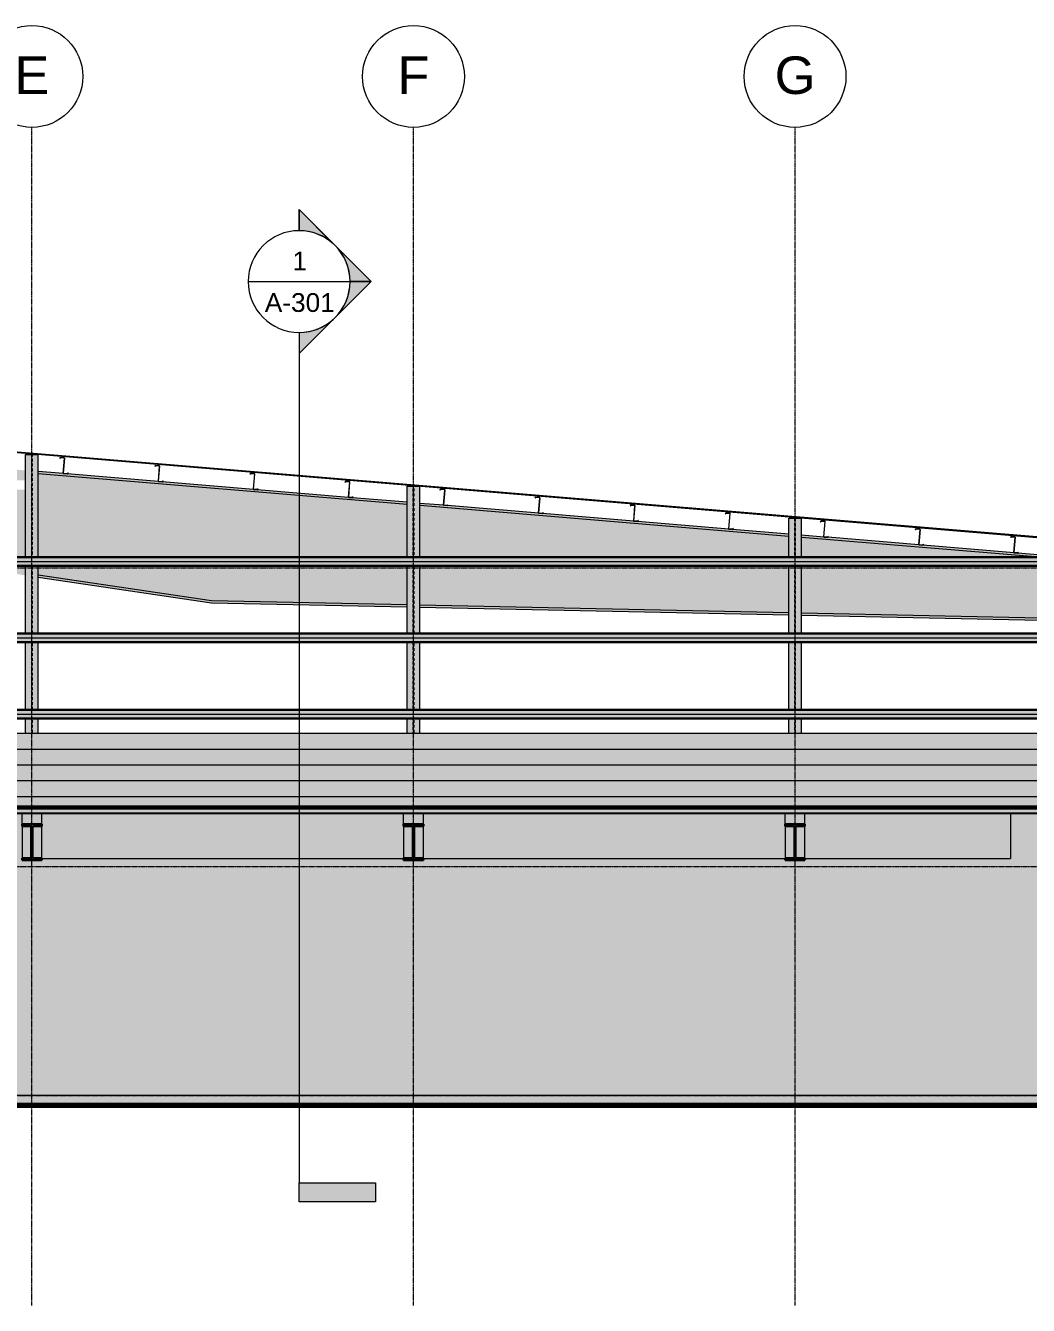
# Model space of a CAD drawing. Header units: inches. Extents: x -26493 to -15674, y -132 to 673.
# Drawn here: x -20348 to -19717, y -132 to 673 of the extents above; entities that cross this region are included whole.
import ezdxf

# ---------------------------------------------------------------- set-up
doc = ezdxf.new("R2010")
doc.units = ezdxf.units.IN
doc.header["$MEASUREMENT"] = 0
doc.linetypes.add('Grid Line 1_2_', pattern=[0.875, 0.5, -0.125, 0.125, -0.125])
doc.linetypes.add('Hidden 1_8_', pattern=[0.1875, 0.125, -0.0625])
for name, color, linetype, lineweight in [('A-FLOR-LEVL', 51, 'Continuous', 9), ('A-ROOF', 132, 'Continuous', 13), ('A-WALL', 113, 'Continuous', 13), ('C-BLDG-PADS', 91, 'Continuous', 9), ('C-TOPO', 7, 'Continuous', 9), ('G-ANNO-SYMB', 111, 'Continuous', 9), ('I-WALL', 2, 'Continuous', 13), ('M-HVAC-DUCT', 70, 'Continuous', 9), ('S-BEAM', 12, 'Continuous', 9), ('S-COLS', 52, 'Continuous', 9), ('S-GRID', 1, 'Continuous', 9), ('S-GRID-IDEN', 1, 'Continuous', 9)]:
    doc.layers.add(name, color=color, linetype=linetype, lineweight=lineweight)
doc.styles.add('Arial_1', font='arial.ttf', dxfattribs={"height": 23.60479})
doc.styles.add('Arial_2', font='arial.ttf', dxfattribs={"height": 11.802395})
pattern_1 = [(45, (22024.778, 102), (-12.67135, 12.67135), []), (45, (22024.778, 121.2), (-12.67135, 12.67135), [])]

# ---------------------------------------------------------------- blocks, each defined once
blk = doc.blocks.new('Girt_Z - 10_D-V42-Section 7')
at = {"layer": 'S-BEAM'}
h = blk.add_hatch(color=256, dxfattribs=at)
h.paths.add_polyline_path([(21293.47, 420.88), (21294, 421.41), (21293.92, 421.49), (21293.43, 421), (21291.11, 421.19), (21291.11, 421.08)], flags=0)
h.paths.add_polyline_path([(21291.05, 421.27), (21291.85, 430.86), (21291.74, 430.87), (21290.94, 421.28)], flags=0)
h.paths.add_polyline_path([(21288.87, 430.65), (21289.36, 431.15), (21291.67, 430.96), (21291.68, 431.07), (21289.32, 431.26), (21288.79, 430.73)], flags=0)
for p, q in [((21289.32, 431.26), (21288.79, 430.73)), ((21288.79, 430.73), (21288.87, 430.65)), ((21288.87, 430.65), (21289.36, 431.15)), ((21291.68, 431.07), (21289.32, 431.26)), ((21289.36, 431.15), (21291.67, 430.96)), ((21291.74, 430.87), (21290.94, 421.28)), ((21291.05, 421.27), (21291.85, 430.86)), ((21293.43, 421), (21291.11, 421.19)), ((21291.11, 421.08), (21293.47, 420.88)), ((21293.92, 421.49), (21293.43, 421)), ((21293.47, 420.88), (21294, 421.41)), ((21294, 421.41), (21293.92, 421.49))]:
    blk.add_line(p, q, dxfattribs=at)
for centre, radius, start, end in [((21291.66, 430.88), 0.0782, 355.23636, 83.11364), ((21291.66, 430.88), 0.187, 355.23636, 85.23636), ((21291.13, 421.27), 0.187, 175.23636, 265.23636), ((21291.13, 421.27), 0.0782, 175.23636, 262.194)]:
    blk.add_arc(centre, radius, start, end, dxfattribs=at)
blk = doc.blocks.new('Family7 - Family7-557682-Section 7')
at = {"layer": 'S-BEAM'}
h = blk.add_hatch(color=256, dxfattribs=at)
h.paths.add_polyline_path([(22358.76, 330.85), (22360.11, 332), (22354.03, 332.5), (22354.03, 331.25), (22356.16, 331.07)], flags=0)
h.paths.add_polyline_path([(22346.07, 331.91), (22346.07, 333.02), (22332.79, 333.02), (22336.8, 332.68)], flags=0)
h.paths.add_polyline_path([(22276.27, 338.98), (22114.03, 352.5), (22114.03, 351.25), (22261.22, 338.98)], flags=0)
h.paths.add_polyline_path([(22106.07, 351.91), (22106.07, 353.17), (21874.03, 372.5), (21874.03, 371.25), (22104.4, 352.05)], flags=0)
h.paths.add_polyline_path([(21866.07, 371.91), (21866.07, 373.17), (21634.03, 392.5), (21634.03, 391.25), (21832.13, 374.74)], flags=0)
h.paths.add_polyline_path([(21626.07, 391.91), (21626.07, 393.17), (21394.03, 412.5), (21394.03, 411.25), (21600.87, 394.01)], flags=0)
h.paths.add_polyline_path([(21386.07, 411.91), (21386.07, 413.17), (21154.03, 432.5), (21154.04, 431.25), (21371.12, 413.16)], flags=0)
h.paths.add_polyline_path([(21146.07, 431.91), (21146.07, 433.17), (21138.99, 433.76), (21140.54, 432.37)], flags=0)
h = blk.add_hatch(color=256, dxfattribs=at)
h.paths.add_polyline_path([(22321.25, 299.11), (22346.07, 320.12), (22346.07, 331.91), (22332.79, 333.02), (22114.03, 333.02), (22114.03, 303.43), (22319.48, 299.15), (22319.67, 299.3), (22319.68, 299.14), (22319.8, 299.14)], flags=0)
h.paths.add_polyline_path([(22106.07, 303.6), (22106.07, 333.02), (21874.03, 333.02), (21874.03, 308.43), (22104.4, 303.63)], flags=0)
h.paths.add_polyline_path([(21866.07, 308.6), (21866.07, 333.02), (21634.03, 333.02), (21634.03, 327.29), (21743.11, 311.16), (21833.27, 309.28)], flags=0)
h.paths.add_polyline_path([(22354.03, 326.85), (22358.76, 330.85), (22354.03, 331.25), (22354.03, 329.58)], flags=0)
h.paths.add_polyline_path([(21626.07, 328.47), (21626.07, 333.02), (21595.34, 333.02), (21620.24, 329.33)], flags=0)
h.paths.add_polyline_path([(22026.93, 338.98), (22106.07, 338.98), (22106.07, 351.91), (21874.03, 371.25), (21874.03, 338.98), (21949.47, 338.98)], flags=0)
h.paths.add_polyline_path([(21639.61, 338.98), (21866.07, 338.98), (21866.07, 371.91), (21634.03, 391.25), (21634.03, 338.98)], flags=0)
h.paths.add_polyline_path([(22143.13, 338.98), (22261.22, 338.98), (22114.03, 351.24), (22114.03, 338.98)], flags=0)
h.paths.add_polyline_path([(21555.01, 338.98), (21626.07, 338.98), (21626.07, 391.91), (21394.03, 411.25), (21394.03, 386.98), (21625.57, 386.98), (21625.57, 381.02), (21394.03, 381.02), (21394.03, 362.79), (21505.59, 346.29)], flags=0)
h.paths.add_polyline_path([(21386.07, 363.97), (21386.07, 381.02), (21270.79, 381.02), (21368.48, 366.57)], flags=0)
h.paths.add_polyline_path([(21230.47, 386.98), (21386.07, 386.98), (21386.07, 411.91), (21154.03, 431.25), (21154.03, 420.32), (21183.61, 393.91), (21213.54, 389.48)], flags=0)
h.paths.add_polyline_path([(21146.07, 427.43), (21146.07, 431.91), (21141.3, 432.31), (21141.3, 431.69)], flags=0)
h = blk.add_hatch(color=256, dxfattribs=at)
h.paths.add_polyline_path([(22319.8, 297.89), (22321.25, 299.11), (22114.03, 303.43), (22114.03, 302.18), (22298.06, 298.34)], flags=0)
h.paths.add_polyline_path([(22106.07, 302.34), (22106.07, 303.6), (21874.03, 308.43), (21874.03, 307.18), (22104.4, 302.38)], flags=0)
h.paths.add_polyline_path([(21866.07, 307.35), (21866.07, 308.6), (21743.11, 311.16), (21634.03, 327.29), (21634.03, 326.03), (21743, 309.91), (21833.27, 308.03)], flags=0)
h.paths.add_polyline_path([(21626.07, 327.21), (21626.07, 328.47), (21595.34, 333.02), (21586.79, 333.02), (21620.24, 328.07)], flags=0)
h.paths.add_polyline_path([(21546.47, 338.98), (21555.01, 338.98), (21394.03, 362.79), (21394.03, 361.53), (21497.05, 346.29)], flags=0)
h.paths.add_polyline_path([(21386.07, 362.7), (21386.07, 363.97), (21270.79, 381.02), (21262.25, 381.02), (21368.48, 365.31)], flags=0)
h.paths.add_polyline_path([(21230.47, 386.98), (21183.61, 393.91), (21185.3, 392.4), (21221.92, 386.98), (21222.49, 386.98)], flags=0)
for p, q in [((21649.87, 391.18), (21634.03, 392.5)), ((21634.03, 391.25), (21866.07, 371.91)), ((21709.66, 386.2), (21652.23, 390.99)), ((21769.45, 381.22), (21712.02, 386)), ((21829.24, 376.23), (21771.81, 381.02)), ((21866.07, 373.17), (21831.6, 376.04)), ((21889.04, 371.25), (21874.03, 372.5)), ((21874.03, 371.25), (22106.07, 351.91)), ((21948.83, 366.27), (21891.4, 371.05)), ((22008.62, 361.29), (21951.19, 366.07)), ((22068.42, 356.3), (22010.98, 361.09)), ((22106.07, 353.17), (22070.77, 356.11)), ((22128.21, 351.32), (22114.03, 352.5)), ((22114.03, 351.25), (22261.22, 338.98)), ((22188, 346.34), (22130.57, 351.12)), ((22247.79, 341.35), (22190.36, 346.14)), ((22276.27, 338.98), (22250.15, 341.16)), ((21743.11, 311.16), (21634.03, 327.29)), ((21634.03, 326.03), (21743, 309.91)), ((21743, 309.91), (21866.07, 307.35)), ((21866.07, 308.6), (21743.11, 311.16)), ((22106.07, 303.6), (21874.03, 308.43)), ((21874.03, 307.18), (22106.07, 302.34)), ((22321.25, 299.11), (22114.03, 303.43)), ((22114.03, 302.18), (22319.8, 297.89))]:
    blk.add_line(p, q, dxfattribs=at)
blk = doc.blocks.new('W-Wide Flange-Column - W10X33-556716-Section 7')
at = {"layer": 'S-COLS', "linetype": 'Hidden 1_8_'}
for p, q in [((21629.9, 338.98), (21629.9, 403.2)), ((21630.21, 403.2), (21630.21, 338.98)), ((21629.9, 290.98), (21629.9, 333.02)), ((21630.21, 333.02), (21630.21, 290.98)), ((21629.9, 242.98), (21629.9, 285.02)), ((21630.21, 285.02), (21630.21, 242.98)), ((21629.9, 228), (21629.9, 237.02)), ((21630.21, 237.02), (21630.21, 228))]:
    blk.add_line(p, q, dxfattribs=at)
blk = doc.blocks.new('W-Wide Flange-Column - W10X33-556717-Section 7')
at = {"layer": 'S-COLS', "linetype": 'Hidden 1_8_'}
for p, q in [((21869.9, 338.98), (21869.9, 383.2)), ((21870.21, 383.2), (21870.21, 338.98)), ((21869.9, 290.98), (21869.9, 333.02)), ((21870.21, 333.02), (21870.21, 290.98)), ((21869.9, 242.98), (21869.9, 285.02)), ((21870.21, 285.02), (21870.21, 242.98)), ((21869.9, 228), (21869.9, 237.02)), ((21870.21, 237.02), (21870.21, 228))]:
    blk.add_line(p, q, dxfattribs=at)
blk = doc.blocks.new('W-Wide Flange-Column - W10X33-556718-Section 7')
at = {"layer": 'S-COLS', "linetype": 'Hidden 1_8_'}
for p, q in [((22109.9, 338.98), (22109.9, 363.2)), ((22110.21, 363.2), (22110.21, 338.98)), ((22109.9, 290.98), (22109.9, 333.02)), ((22110.21, 333.02), (22110.21, 290.98)), ((22109.9, 242.98), (22109.9, 285.02)), ((22110.21, 285.02), (22110.21, 242.98)), ((22109.9, 228), (22109.9, 237.02)), ((22110.21, 237.02), (22110.21, 228))]:
    blk.add_line(p, q, dxfattribs=at)
blk = doc.blocks.new('W-Wide Flange - W21X166-556728-Section 7')
at = {"layer": 'S-BEAM'}
for points in [[(21867.16, 170.8), (21876.25, 170.8), (21876.25, 177.31), (21863.85, 177.31), (21863.85, 170.8)], [(21868.79, 149.37), (21868.79, 169.42), (21863.85, 169.42), (21863.85, 149.37), (21867.16, 149.37)], [(21868.79, 149.37), (21869.17, 149.46), (21869.48, 149.71), (21869.66, 150.07), (21869.68, 150.27), (21869.65, 168.75), (21869.48, 169.09), (21869.17, 169.34), (21868.79, 169.42), (21868.79, 149.39)], [(21871.32, 149.37), (21871.32, 169.42), (21870.93, 169.34), (21870.62, 169.09), (21870.45, 168.72), (21870.43, 168.52), (21870.46, 150.05), (21870.62, 149.71), (21870.93, 149.46), (21871.12, 149.39)], [(21872, 149.37), (21876.25, 149.37), (21876.25, 169.42), (21871.32, 169.4), (21871.32, 149.37)]]:
    blk.add_hatch(color=256, dxfattribs=at).paths.add_polyline_path(points, flags=0)
h = blk.add_hatch(dxfattribs=at)
h.set_pattern_fill('FP_3', color=256, style=0, pattern_type=2)
h.set_pattern_definition(pattern_1)
h.paths.add_polyline_path([(21863.85, 147.99), (21876.25, 147.99), (21876.25, 149.37), (21871.12, 149.39), (21870.76, 149.57), (21870.52, 149.88), (21870.43, 150.27), (21870.45, 168.72), (21870.62, 169.09), (21870.93, 169.34), (21871.32, 169.42), (21876.25, 169.42), (21876.25, 170.8), (21863.85, 170.77), (21863.85, 169.42), (21868.99, 169.4), (21869.34, 169.23), (21869.59, 168.91), (21869.68, 168.52), (21869.66, 150.07), (21869.48, 149.71), (21869.17, 149.46), (21868.79, 149.37), (21863.85, 149.37)], flags=0)
for p, q in [((21863.85, 170.8), (21863.85, 177.31)), ((21876.25, 170.8), (21876.25, 177.31)), ((21863.85, 169.42), (21863.85, 149.37)), ((21876.25, 149.37), (21876.25, 169.42))]:
    blk.add_line(p, q, dxfattribs=at)
at = {"layer": 'S-BEAM', "lineweight": 30}
for p, q in [((21876.25, 170.8), (21863.85, 170.8)), ((21863.85, 170.8), (21863.85, 169.42)), ((21863.85, 169.42), (21868.79, 169.42)), ((21871.32, 169.42), (21876.25, 169.42)), ((21876.25, 169.42), (21876.25, 170.8)), ((21869.68, 168.52), (21869.68, 150.27)), ((21870.43, 150.27), (21870.43, 168.52)), ((21868.79, 149.37), (21863.85, 149.37)), ((21863.85, 149.37), (21863.85, 147.99)), ((21863.85, 147.99), (21876.25, 147.99)), ((21876.25, 149.37), (21871.32, 149.37)), ((21876.25, 147.99), (21876.25, 149.37))]:
    blk.add_line(p, q, dxfattribs=at)
at = {"layer": 'S-BEAM', "lineweight": 30, "flags": 128}
for points in [[(21868.79, 169.42), (21868.99, 169.4), (21869.17, 169.34), (21869.34, 169.23), (21869.48, 169.09), (21869.59, 168.91), (21869.66, 168.72), (21869.68, 168.52)], [(21870.43, 168.52), (21870.45, 168.72), (21870.52, 168.91), (21870.62, 169.09), (21870.76, 169.23), (21870.93, 169.34), (21871.12, 169.4), (21871.32, 169.42)], [(21869.68, 150.27), (21869.66, 150.07), (21869.59, 149.88), (21869.48, 149.71), (21869.34, 149.57), (21869.17, 149.46), (21868.99, 149.39), (21868.79, 149.37)], [(21871.32, 149.37), (21871.12, 149.39), (21870.93, 149.46), (21870.76, 149.57), (21870.62, 149.71), (21870.52, 149.88), (21870.45, 150.07), (21870.43, 150.27)]]:
    blk.add_lwpolyline(points, dxfattribs=at)
blk = doc.blocks.new('Girt_Z - 10_D-559342-Section 7')
at = {"layer": 'S-BEAM'}
for points in [[(22343.07, 217.2), (22343.07, 217.59), (20676.75, 217.59), (20676.75, 217.2), (22336.8, 217.2)], [(20676.75, 216.98), (22343.07, 216.98), (22343.07, 217.2), (20676.75, 217.2), (20676.75, 217.12)], [(20676.75, 207.72), (22343.07, 207.72), (22343.07, 216.98), (20676.75, 216.98), (20676.75, 212.56)]]:
    blk.add_hatch(color=256, dxfattribs=at).paths.add_polyline_path(points, flags=0)
blk.add_line((22343.07, 217.59), (20676.75, 217.59), dxfattribs=at)
blk = doc.blocks.new('Girt_Z - 10_D-V50-Section 7')
at = {"layer": 'S-BEAM'}
for points in [[(22343.07, 187.61), (22343.07, 187.99), (20676.75, 187.99), (20676.75, 187.61), (22336.8, 187.61)], [(21392.68, 187.39), (22343.07, 187.39), (22343.07, 187.61), (20676.75, 187.61), (20676.75, 187.39), (21387.84, 187.39)], [(21392.33, 180.94), (22343.07, 180.94), (22343.07, 187.39), (20676.75, 187.39), (20676.75, 180.94), (21387.84, 180.94)], [(20676.75, 177.9), (22343.35, 177.9), (22343.35, 180.94), (20676.75, 180.94), (20676.75, 179.13)], [(22343.35, 177.8), (22343.35, 177.88), (20676.75, 177.88), (20676.75, 177.8), (22336.8, 177.8)], [(22343.35, 177.31), (22343.35, 177.8), (20676.75, 177.8), (20676.75, 177.31), (22336.8, 177.31)]]:
    blk.add_hatch(color=256, dxfattribs=at).paths.add_polyline_path(points, flags=0)
for p, q in [((22343.07, 187.99), (20676.75, 187.99)), ((20676.75, 177.88), (22343.35, 177.88)), ((20676.75, 177.8), (22343.35, 177.8)), ((20676.75, 177.31), (22343.35, 177.31))]:
    blk.add_line(p, q, dxfattribs=at)
blk = doc.blocks.new('W-Wide Flange - W21X166-V51-Section 7')
at = {"layer": 'S-BEAM'}
for points in [[(21629.92, 170.8), (21636.25, 170.8), (21636.25, 177.31), (21623.85, 177.31), (21623.85, 170.8), (21625.08, 170.8)], [(21625.08, 149.37), (21628.79, 149.4), (21628.79, 169.42), (21623.85, 169.42), (21623.85, 149.37)], [(21628.79, 149.37), (21629.17, 149.46), (21629.48, 149.71), (21629.66, 150.07), (21629.68, 150.27), (21629.65, 168.75), (21629.48, 169.09), (21629.17, 169.34), (21628.79, 169.42), (21628.79, 149.39)], [(21631.32, 149.37), (21631.32, 169.42), (21630.93, 169.34), (21630.62, 169.09), (21630.45, 168.72), (21630.43, 168.52), (21630.46, 150.05), (21630.62, 149.71), (21630.93, 149.46), (21631.12, 149.39)], [(21634.76, 149.37), (21636.25, 149.37), (21636.25, 169.42), (21631.32, 169.4), (21631.32, 149.37)]]:
    blk.add_hatch(color=256, dxfattribs=at).paths.add_polyline_path(points, flags=0)
h = blk.add_hatch(dxfattribs=at)
h.set_pattern_fill('FP_3', color=256, style=0, pattern_type=2)
h.set_pattern_definition(pattern_1)
h.paths.add_polyline_path([(21623.85, 147.99), (21636.25, 147.99), (21636.25, 149.37), (21631.12, 149.39), (21630.76, 149.57), (21630.52, 149.88), (21630.43, 150.27), (21630.45, 168.72), (21630.62, 169.09), (21630.93, 169.34), (21631.32, 169.42), (21636.25, 169.42), (21636.25, 170.8), (21623.85, 170.77), (21623.85, 169.42), (21628.99, 169.4), (21629.34, 169.23), (21629.59, 168.91), (21629.68, 168.52), (21629.66, 150.07), (21629.48, 149.71), (21629.17, 149.46), (21628.79, 149.37), (21623.85, 149.37)], flags=0)
for p, q in [((21623.85, 170.8), (21623.85, 177.31)), ((21636.25, 170.8), (21636.25, 177.31)), ((21623.85, 169.42), (21623.85, 149.37)), ((21636.25, 149.37), (21636.25, 169.42))]:
    blk.add_line(p, q, dxfattribs=at)
at = {"layer": 'S-BEAM', "lineweight": 30}
for p, q in [((21636.25, 170.8), (21623.85, 170.8)), ((21623.85, 170.8), (21623.85, 169.42)), ((21623.85, 169.42), (21628.79, 169.42)), ((21631.32, 169.42), (21636.25, 169.42)), ((21636.25, 169.42), (21636.25, 170.8)), ((21629.68, 168.52), (21629.68, 150.27)), ((21630.43, 150.27), (21630.43, 168.52)), ((21628.79, 149.37), (21623.85, 149.37)), ((21623.85, 149.37), (21623.85, 147.99)), ((21623.85, 147.99), (21636.25, 147.99)), ((21636.25, 149.37), (21631.32, 149.37)), ((21636.25, 147.99), (21636.25, 149.37))]:
    blk.add_line(p, q, dxfattribs=at)
at = {"layer": 'S-BEAM', "lineweight": 30, "flags": 128}
for points in [[(21628.79, 169.42), (21628.99, 169.4), (21629.17, 169.34), (21629.34, 169.23), (21629.48, 169.09), (21629.59, 168.91), (21629.66, 168.72), (21629.68, 168.52)], [(21630.43, 168.52), (21630.45, 168.72), (21630.52, 168.91), (21630.62, 169.09), (21630.76, 169.23), (21630.93, 169.34), (21631.12, 169.4), (21631.32, 169.42)], [(21629.68, 150.27), (21629.66, 150.07), (21629.59, 149.88), (21629.48, 149.71), (21629.34, 149.57), (21629.17, 149.46), (21628.99, 149.39), (21628.79, 149.37)], [(21631.32, 149.37), (21631.12, 149.39), (21630.93, 149.46), (21630.76, 149.57), (21630.62, 149.71), (21630.52, 149.88), (21630.45, 150.07), (21630.43, 150.27)]]:
    blk.add_lwpolyline(points, dxfattribs=at)
blk = doc.blocks.new('W-Wide Flange - W21X166-V56-Section 7')
at = {"layer": 'S-BEAM'}
for points in [[(22109.24, 170.8), (22116.25, 170.8), (22116.25, 177.31), (22103.85, 177.31), (22103.85, 170.8), (22104.4, 170.8)], [(22104.4, 149.37), (22108.79, 149.4), (22108.79, 169.42), (22103.85, 169.42), (22103.85, 149.37)], [(22108.79, 149.37), (22109.17, 149.46), (22109.48, 149.71), (22109.66, 150.07), (22109.68, 150.27), (22109.65, 168.75), (22109.48, 169.09), (22109.17, 169.34), (22108.79, 169.42), (22108.79, 149.39)], [(22111.32, 149.37), (22111.32, 169.42), (22110.93, 169.34), (22110.62, 169.09), (22110.45, 168.72), (22110.43, 168.52), (22110.46, 150.05), (22110.62, 149.71), (22110.93, 149.46), (22111.12, 149.39)], [(22116.25, 149.37), (22116.25, 169.42), (22111.32, 169.4), (22111.32, 149.37), (22114.08, 149.37)]]:
    blk.add_hatch(color=256, dxfattribs=at).paths.add_polyline_path(points, flags=0)
h = blk.add_hatch(dxfattribs=at)
h.set_pattern_fill('FP_3', color=256, style=0, pattern_type=2)
h.set_pattern_definition(pattern_1)
h.paths.add_polyline_path([(22114.08, 147.99), (22116.25, 147.99), (22116.25, 149.37), (22111.12, 149.39), (22110.76, 149.57), (22110.52, 149.88), (22110.43, 150.27), (22110.45, 168.72), (22110.62, 169.09), (22110.93, 169.34), (22111.32, 169.42), (22116.25, 169.42), (22116.25, 170.8), (22103.85, 170.8), (22103.85, 169.42), (22108.99, 169.4), (22109.34, 169.23), (22109.59, 168.91), (22109.68, 168.52), (22109.66, 150.07), (22109.48, 149.71), (22109.17, 149.46), (22108.79, 149.37), (22103.85, 149.37), (22103.85, 147.99), (22109.24, 147.99)], flags=0)
for p, q in [((22103.85, 170.8), (22103.85, 177.31)), ((22116.25, 170.8), (22116.25, 177.31)), ((22103.85, 169.42), (22103.85, 149.37)), ((22116.25, 149.37), (22116.25, 169.42))]:
    blk.add_line(p, q, dxfattribs=at)
at = {"layer": 'S-BEAM', "lineweight": 30}
for p, q in [((22116.25, 170.8), (22103.85, 170.8)), ((22103.85, 170.8), (22103.85, 169.42)), ((22103.85, 169.42), (22108.79, 169.42)), ((22111.32, 169.42), (22116.25, 169.42)), ((22116.25, 169.42), (22116.25, 170.8)), ((22109.68, 168.52), (22109.68, 150.27)), ((22110.43, 150.27), (22110.43, 168.52)), ((22108.79, 149.37), (22103.85, 149.37)), ((22103.85, 149.37), (22103.85, 147.99)), ((22103.85, 147.99), (22116.25, 147.99)), ((22116.25, 149.37), (22111.32, 149.37)), ((22116.25, 147.99), (22116.25, 149.37))]:
    blk.add_line(p, q, dxfattribs=at)
at = {"layer": 'S-BEAM', "lineweight": 30, "flags": 128}
for points in [[(22108.79, 169.42), (22108.99, 169.4), (22109.17, 169.34), (22109.34, 169.23), (22109.48, 169.09), (22109.59, 168.91), (22109.66, 168.72), (22109.68, 168.52)], [(22110.43, 168.52), (22110.45, 168.72), (22110.52, 168.91), (22110.62, 169.09), (22110.76, 169.23), (22110.93, 169.34), (22111.12, 169.4), (22111.32, 169.42)], [(22109.68, 150.27), (22109.66, 150.07), (22109.59, 149.88), (22109.48, 149.71), (22109.34, 149.57), (22109.17, 149.46), (22108.99, 149.39), (22108.79, 149.37)], [(22111.32, 149.37), (22111.12, 149.39), (22110.93, 149.46), (22110.76, 149.57), (22110.62, 149.71), (22110.52, 149.88), (22110.45, 150.07), (22110.43, 150.27)]]:
    blk.add_lwpolyline(points, dxfattribs=at)
blk = doc.blocks.new('Girt_Z - 8_D-559297-Section 7')
at = {"layer": 'S-BEAM'}
for points in [[(22356.16, 242.5), (22364.05, 242.5), (22364.05, 242.98), (21136.05, 242.98), (21136.08, 242.5), (22336.8, 242.5)], [(22356.16, 240.13), (22364.05, 240.13), (22364.05, 242.5), (21136.05, 242.5), (21136.08, 240.13), (22336.8, 240.13)], [(21620.24, 239.95), (22364.05, 239.97), (22364.05, 240.13), (21136.05, 240.13), (21136.08, 239.95), (21600.87, 239.95)], [(21717.07, 239.87), (22364.05, 239.91), (22364.05, 239.95), (21136.05, 239.91), (21136.08, 239.87), (21639.61, 239.87)]]:
    blk.add_hatch(color=256, dxfattribs=at).paths.add_polyline_path(points, flags=0)
h = blk.add_hatch(color=256, dxfattribs=at)
h.paths.add_polyline_path([(22360.63, 237.55), (22364.05, 237.55), (22364.05, 239.87), (22360.16, 239.87), (22360.16, 237.55)], flags=0)
h.paths.add_polyline_path([(21136.05, 237.55), (22360.05, 237.55), (22360.05, 239.87), (22360.05, 239.87), (21136.05, 239.87)], flags=0)
h = blk.add_hatch(color=256, dxfattribs=at)
h.paths.add_polyline_path([(21794.54, 237.1), (22360.53, 237.1), (22360.05, 237.55), (21136.05, 237.55), (21136.08, 237.1), (21717.07, 237.1)], flags=0)
h.paths.add_polyline_path([(22360.7, 237.1), (22364.05, 237.1), (22364.05, 237.55), (22360.22, 237.5), (22360.63, 237.16)], flags=0)
h = blk.add_hatch(color=256, dxfattribs=at)
h.paths.add_polyline_path([(22360.63, 237.02), (22364.05, 237.02), (22364.05, 237.1), (22360.7, 237.1)], flags=0)
h.paths.add_polyline_path([(22360.63, 237.02), (22360.53, 237.1), (21136.05, 237.1), (21136.08, 237.02), (22360.16, 237.02)], flags=0)
for p, q in [((21136.05, 242.98), (22364.05, 242.98)), ((21136.05, 242.5), (22364.05, 242.5)), ((21136.05, 239.95), (22364.05, 239.95)), ((21136.05, 239.87), (22364.05, 239.87)), ((21136.05, 237.55), (22360.05, 237.55)), ((21136.05, 237.1), (22360.53, 237.1)), ((21136.05, 237.02), (22364.05, 237.02))]:
    blk.add_line(p, q, dxfattribs=at)
blk = doc.blocks.new('Girt_Z - 8_D-V65-Section 7')
at = {"layer": 'S-BEAM'}
for points in [[(22356.16, 338.5), (22364.05, 338.5), (22364.05, 338.98), (21136.05, 338.98), (21136.08, 338.5), (22346.48, 338.5)], [(22356.16, 336.13), (22364.05, 336.13), (22364.05, 338.5), (21136.05, 338.5), (21136.08, 336.13), (22346.48, 336.13)], [(22364.05, 335.95), (22364.05, 336.13), (21136.05, 336.13), (21136.08, 335.95), (22356.16, 335.95)], [(21484.67, 335.87), (22364.05, 335.91), (22364.05, 335.95), (21136.05, 335.91), (21136.08, 335.87), (21407.21, 335.87)], [(21484.67, 333.55), (22364.05, 333.55), (22364.05, 335.87), (21136.05, 335.87), (21136.08, 333.55), (21407.21, 333.55)], [(22356.16, 333.1), (22364.05, 333.1), (22364.05, 333.55), (21136.05, 333.55), (21136.08, 333.1), (22346.48, 333.1)], [(22356.16, 333.02), (22364.05, 333.02), (22364.05, 333.1), (21136.05, 333.1), (21136.08, 333.02), (22346.48, 333.02)]]:
    blk.add_hatch(color=256, dxfattribs=at).paths.add_polyline_path(points, flags=0)
for p, q in [((21136.05, 338.98), (22364.05, 338.98)), ((21136.05, 338.5), (22364.05, 338.5)), ((21136.05, 335.95), (22364.05, 335.95)), ((21136.05, 335.87), (22364.05, 335.87)), ((21136.05, 333.55), (22364.05, 333.55)), ((21136.05, 333.1), (22364.05, 333.1)), ((21136.05, 333.02), (22364.05, 333.02))]:
    blk.add_line(p, q, dxfattribs=at)
blk = doc.blocks.new('Grid - Grid Head - Circle-14747-Section 7')
at = {"layer": 'S-GRID-IDEN'}
blk.add_circle((21150.05, 641), 32, dxfattribs=at)
blk = doc.blocks.new('Section - 3_32_ x 3_8_-18514-Section 7')
at = {"layer": 'G-ANNO-SYMB'}
blk.add_hatch(color=256, dxfattribs=at).paths.add_polyline_path([(21846.12, -54.82), (21798.12, -54.82), (21798.12, -66.82), (21846.12, -66.82)], flags=0)
for p, q in [((21798.12, -66.82), (21798.12, -54.82)), ((21798.12, -54.82), (21846.12, -54.82)), ((21846.12, -54.82), (21846.12, -66.82)), ((21846.12, -66.82), (21798.12, -66.82))]:
    blk.add_line(p, q, dxfattribs=at)
blk = doc.blocks.new('Section - Section Head - Filled-1526-Section 7')
at = {"layer": 'G-ANNO-SYMB'}
h = blk.add_hatch(color=256, dxfattribs=at)
edge = h.paths.add_edge_path(flags=0)
edge.add_arc((21798.12, 512), 32.04, 47.9216, 90)
edge.add_line((21798.12, 544.04), (21798.12, 557.25))
edge.add_line((21798.12, 557.25), (21819.59, 535.78))
h = blk.add_hatch(color=256, dxfattribs=at)
edge = h.paths.add_edge_path(flags=0)
edge.add_line((21820.75, 534.63), (21843.38, 512))
edge.add_line((21843.38, 512), (21830.12, 512))
edge.add_arc((21798.12, 512), 32, 0, 45)
h = blk.add_hatch(color=256, dxfattribs=at)
edge = h.paths.add_edge_path(flags=0)
edge.add_arc((21798.12, 512), 32, 315, 360)
edge.add_line((21830.12, 512), (21843.38, 512))
edge.add_line((21843.38, 512), (21820.75, 489.37))
h = blk.add_hatch(color=256, dxfattribs=at)
edge = h.paths.add_edge_path(flags=0)
edge.add_line((21819.59, 488.22), (21798.12, 466.75))
edge.add_line((21798.12, 466.75), (21798.12, 479.96))
edge.add_arc((21798.12, 512), 32.04, 270, 312.0784)
for p, q in [((21843.38, 512), (21798.12, 557.25)), ((21798.12, 544), (21798.12, 557.25)), ((21819.59, 535.78), (21798.12, 557.25)), ((21798.12, 557.25), (21798.12, 544.04)), ((21843.38, 512), (21820.75, 534.63)), ((21843.38, 512), (21798.12, 466.75)), ((21820.75, 489.37), (21843.38, 512)), ((21830.12, 512), (21843.38, 512)), ((21843.38, 512), (21830.12, 512)), ((21798.12, 466.75), (21819.59, 488.22)), ((21798.12, 480), (21798.12, 466.75)), ((21798.12, 479.96), (21798.12, 466.75))]:
    blk.add_line(p, q, dxfattribs=at)
for radius, start, end in [(32, 90, 270), (32.04, 47.9216, 90), (32, 270, 90), (32, 0, 45), (32, 315, 360), (32.04, 270, 312.0784)]:
    blk.add_arc((21798.12, 512), radius, start, end, dxfattribs=at)

msp = doc.modelspace()

# ---------------------------------------------------------------- hatches: boundary and pattern name
at = {"layer": 'A-ROOF', "transparency": 33554611}
for points in [[(-19604.87, 341.97), (-19604.87, 342.44), (-20842.44, 445.57), (-20842.44, 445.1), (-19617.54, 343.03)], [(-19630.64, 180.94), (-19630.64, 181.42), (-21315.94, 181.42), (-21315.94, 180.94), (-19636.91, 180.94)]]:
    msp.add_hatch(color=256, dxfattribs=at).paths.add_polyline_path(points, flags=0)
at = {"layer": 'C-BLDG-PADS'}
h = msp.add_hatch(dxfattribs=at)
h.set_pattern_fill('FP_4', color=256, style=0, pattern_type=2)
h.set_pattern_definition([(50, (22024.778, 102), (36.723345, -3.213014), [3.84, -42.24]), (355, (22024.778, 102), (-7.104428, 38.512744), [3.072, -33.792]), (100.451, (22027.838, 101.732), (29.62024, 35.299556), [3.263, -35.898]), (46.184, (22024.78, 112.24), (54.6425, -8.47523), [5.76, -63.36]), (96.636, (22029.33, 111.534), (47.85396, 49.87521), [4.895, -53.848]), (351.184, (22024.78, 112.24), (47.85529, 49.87485), [4.608, -50.688]), (21, (22029.898, 109.68), (30.561262, -20.613996), [3.84, -42.24]), (326, (22029.898, 109.68), (12.457676, 37.1283), [3.072, -33.792]), (71.451, (22032.445, 107.962), (43.02001, 16.51351), [3.263, -35.898]), (37.5, (22024.778, 102), (0.6227993, 17.0442797), [1.69, -31.693, 1.69, -32.614, -33.92]), (37.5, (22024.778, 102), (0.6227993, 17.0442797), [-67.686, 1.69, -32.23]), (7.5, (22024.778, 102), (13.4694035, 20.193871), [1.69, -17.869, 1.69, -30.925, -12.928]), (7.5, (22024.778, 102), (13.4694035, 20.193871), [-52.173, 1.69, -11.238]), (327.5, (22013.36, 102), (27.3316772, -1.155216), [1.69, -11.11, 1.69, -38.246, -52.992]), (327.5, (22013.36, 102), (27.3316772, -1.155216), [-52.736, 1.69, -51.302]), (317.5, (22008.24, 102), (29.85903, 5.12498), [1.69, -14.95, 1.69, -24.832, -37.632]), (317.5, (22008.24, 102), (29.85903, 5.12498), [-43.162, 1.69, -35.942])])
h.paths.add_polyline_path([(-19249.58, -6), (-19203.37, -6), (-19203.37, 0), (-21315.94, 0), (-21315.94, -6), (-19404.51, -6)], flags=0)
at = {"layer": 'I-WALL'}
h = msp.add_hatch(color=256, dxfattribs=at)
h.paths.add_polyline_path([(-20841.65, 0), (-19710.76, 0), (-19710.76, 87), (-19632.76, 87), (-19632.76, 0), (-19604.9, 0), (-19604.9, 217.01), (-19629.85, 221.17), (-19629.85, 209.73), (-19617.45, 209.73), (-19617.45, 147.99), (-19629.85, 147.99), (-19629.85, 180.94), (-19630.35, 180.94), (-19630.35, 177.31), (-19728.06, 177.31), (-19728.06, 149), (-19857.45, 149), (-19857.45, 147.99), (-19869.85, 147.99), (-19869.85, 149), (-20097.45, 149), (-20097.45, 147.99), (-20109.85, 147.99), (-20109.85, 149), (-20337.45, 149), (-20337.45, 147.99), (-20349.85, 147.99), (-20349.85, 149), (-20577.45, 149), (-20577.45, 147.99), (-20589.85, 147.99), (-20589.85, 149), (-20817.45, 149), (-20817.45, 147.99), (-20829.85, 147.99), (-20829.85, 149), (-20841.65, 149), (-20841.65, 11.96)], flags=0)
h.paths.add_polyline_path([(-19604.9, 217.49), (-19604.9, 228), (-20841.65, 228), (-20841.65, 220.35), (-19630.64, 220.35), (-19630.64, 221.78), (-19605.65, 217.62)], flags=0)
h = msp.add_hatch(color=256, dxfattribs=at)
h.paths.add_polyline_path([(-19604.9, 217.01), (-19604.9, 217.49), (-19630.64, 221.78), (-19630.64, 221.3), (-19605.65, 217.14)], flags=0)
h.paths.add_polyline_path([(-20101.7, 217.59), (-19630.64, 217.59), (-19630.64, 220.35), (-20841.65, 220.35), (-20841.65, 217.59), (-20121.07, 217.59)], flags=0)
at = {"layer": 'M-HVAC-DUCT'}
h = msp.add_hatch(color=256, dxfattribs=at)
h.paths.add_polyline_path([(-20527.76, 164), (-20349.85, 164), (-20349.85, 177.31), (-20577.45, 177.31), (-20577.45, 164), (-20566.5, 164)], flags=0)
h.paths.add_polyline_path([(-21089.39, 164), (-21069.85, 164), (-21069.85, 177.31), (-21108.06, 177.31), (-21108.06, 164)], flags=0)
h.paths.add_polyline_path([(-21057.45, 164), (-20829.85, 164), (-20829.85, 177.31), (-21057.45, 177.31), (-21057.45, 166.51)], flags=0)
h.paths.add_polyline_path([(-19728.06, 164), (-19728.06, 177.31), (-19857.45, 177.31), (-19857.45, 164), (-19753.11, 164)], flags=0)
h.paths.add_polyline_path([(-20817.45, 164), (-20589.85, 164), (-20589.85, 177.31), (-20817.45, 177.31), (-20817.45, 166.06)], flags=0)
h.paths.add_polyline_path([(-20337.45, 164), (-20109.85, 164), (-20109.85, 177.31), (-20337.45, 177.31), (-20337.45, 165.15)], flags=0)
h.paths.add_polyline_path([(-19869.85, 164), (-19869.85, 177.31), (-20097.45, 177.31), (-20097.45, 164), (-19888.67, 164)], flags=0)
h = msp.add_hatch(color=256, dxfattribs=at)
h.paths.add_polyline_path([(-20489.03, 149), (-20349.85, 149), (-20349.85, 164), (-20577.45, 164), (-20577.45, 149), (-20527.76, 149)], flags=0)
h.paths.add_polyline_path([(-21108.06, 149), (-21069.85, 149.01), (-21069.85, 164), (-21108.06, 164), (-21108.06, 149.23)], flags=0)
h.paths.add_polyline_path([(-20589.85, 149), (-20589.85, 164), (-20817.45, 164), (-20817.45, 149), (-20605.23, 149)], flags=0)
h.paths.add_polyline_path([(-21057.45, 149), (-20829.85, 149.05), (-20829.85, 164), (-21057.45, 164), (-21057.45, 149.01)], flags=0)
h.paths.add_polyline_path([(-20295.37, 149), (-20109.85, 149), (-20109.85, 164), (-20337.45, 164), (-20337.45, 149), (-20334.1, 149)], flags=0)
h.paths.add_polyline_path([(-20062.97, 149), (-19869.85, 149), (-19869.85, 164), (-20097.45, 164), (-20097.45, 149), (-20082.34, 149)], flags=0)
h.paths.add_polyline_path([(-19857.45, 149), (-19728.06, 149), (-19728.06, 164), (-19857.45, 164), (-19857.45, 149.21)], flags=0)
at = {"layer": 'S-COLS'}
h = msp.add_hatch(color=256, dxfattribs=at)
h.paths.add_polyline_path([(-20347.63, 228), (-20339.67, 228), (-20339.67, 237.02), (-20347.63, 237.02), (-20347.63, 229.28)], flags=0)
h.paths.add_polyline_path([(-20347.63, 242.98), (-20339.67, 242.98), (-20339.67, 285.02), (-20347.63, 285.02), (-20347.63, 245.99)], flags=0)
h.paths.add_polyline_path([(-20347.63, 290.98), (-20339.67, 290.98), (-20339.67, 333.02), (-20347.63, 333.02), (-20347.63, 312.86)], flags=0)
h.paths.add_polyline_path([(-20347.63, 338.98), (-20339.67, 338.98), (-20339.67, 403.2), (-20347.63, 403.2), (-20347.63, 346.29)], flags=0)
h = msp.add_hatch(color=256, dxfattribs=at)
h.paths.add_polyline_path([(-20099.67, 228), (-20099.67, 237.02), (-20107.63, 237.02), (-20107.63, 228), (-20101.7, 228)], flags=0)
h.paths.add_polyline_path([(-20107.63, 242.98), (-20099.67, 242.98), (-20099.67, 285.02), (-20107.63, 285.02), (-20107.63, 245.99)], flags=0)
h.paths.add_polyline_path([(-20101.7, 290.98), (-20099.67, 290.98), (-20099.67, 333.02), (-20107.63, 333.02), (-20107.63, 290.98)], flags=0)
h.paths.add_polyline_path([(-20099.67, 338.98), (-20099.67, 383.2), (-20107.63, 383.2), (-20107.63, 338.98), (-20101.7, 338.98)], flags=0)
h = msp.add_hatch(color=256, dxfattribs=at)
h.paths.add_polyline_path([(-19859.67, 228), (-19859.67, 237.02), (-19867.63, 237.02), (-19867.63, 228)], flags=0)
h.paths.add_polyline_path([(-19867.63, 242.98), (-19859.67, 242.98), (-19859.67, 285.02), (-19867.63, 285.02), (-19867.63, 245.99)], flags=0)
h.paths.add_polyline_path([(-19867.63, 290.98), (-19859.67, 290.98), (-19859.67, 333.02), (-19867.63, 333.02), (-19867.63, 312.86)], flags=0)
h.paths.add_polyline_path([(-19867.63, 338.98), (-19859.67, 338.98), (-19859.67, 363.2), (-19867.63, 363.2), (-19867.63, 346.29)], flags=0)

# ---------------------------------------------------------------- linework, layer by layer
at = {"layer": 'A-FLOR-LEVL', "linetype": 'Grid Line 1_2_'}
for p, q in [((-21547.6, 332), (-18810.83, 332)), ((-21547.6, 144), (-18810.83, 144)), ((-21547.6, 0), (-18810.83, 0))]:
    msp.add_line(p, q, dxfattribs=at)
at = {"layer": 'A-ROOF'}
msp.add_line((-19604.87, 342.44), (-20842.44, 445.57), dxfattribs=at)
at = {"layer": 'A-ROOF', "lineweight": 50}
for p, q in [((-19630.64, 181.42), (-21315.94, 181.42)), ((-21315.94, 180.94), (-19630.64, 180.94))]:
    msp.add_line(p, q, dxfattribs=at)
at = {"layer": 'A-WALL'}
for p, q in [((-19604.87, 341.97), (-20842.44, 445.1)), ((-20842.44, 228), (-19604.87, 228))]:
    msp.add_line(p, q, dxfattribs=at)
at = {"layer": 'C-BLDG-PADS', "lineweight": 13}
for p, q in [((-19204.15, 0), (-21315.94, 0)), ((-21315.94, -6), (-19203.37, -6))]:
    msp.add_line(p, q, dxfattribs=at)
at = {"layer": 'C-TOPO', "lineweight": 70}
for p, q in [((-21126.3, -6.01), (-19859.84, -6.01)), ((-19859.84, -6.01), (-19224.17, -6.01))]:
    msp.add_line(p, q, dxfattribs=at)
at = {"layer": 'C-TOPO'}
for p in [(-21126.3, -6.01), (-19224.18, -6.01)]:
    msp.add_line(p, (-19859.84, -6.01), dxfattribs=at)
at = {"layer": 'G-ANNO-SYMB'}
for p, q in [((-20207.58, 512), (-20143.58, 512)), ((-20175.58, 480), (-20175.58, -54.82))]:
    msp.add_line(p, q, dxfattribs=at)
at = {"layer": 'M-HVAC-DUCT'}
for p, q in [((-19728.06, 177.35), (-19728.06, 149)), ((-20337.45, 149), (-20109.85, 149)), ((-20097.45, 149), (-19869.85, 149)), ((-19857.45, 149), (-19728.06, 149))]:
    msp.add_line(p, q, dxfattribs=at)
at = {"layer": 'S-COLS'}
for p, q in [((-20347.63, 403.2), (-20339.67, 403.2)), ((-20347.63, 338.98), (-20347.63, 403.2)), ((-20339.67, 338.98), (-20339.67, 403.2)), ((-20107.63, 383.2), (-20099.67, 383.2)), ((-20107.63, 338.98), (-20107.63, 383.2)), ((-20099.67, 338.98), (-20099.67, 383.2)), ((-19867.63, 363.2), (-19859.67, 363.2)), ((-19867.63, 338.98), (-19867.63, 363.2)), ((-19859.67, 338.98), (-19859.67, 363.2)), ((-20347.63, 290.98), (-20347.63, 333.02)), ((-20339.67, 290.98), (-20339.67, 333.02)), ((-20107.63, 290.98), (-20107.63, 333.02)), ((-20099.67, 290.98), (-20099.67, 333.02)), ((-19867.63, 290.98), (-19867.63, 333.02)), ((-19859.67, 290.98), (-19859.67, 333.02)), ((-20347.63, 242.98), (-20347.63, 285.02)), ((-20339.67, 242.98), (-20339.67, 285.02)), ((-20107.63, 242.98), (-20107.63, 285.02)), ((-20099.67, 242.98), (-20099.67, 285.02)), ((-19867.63, 242.98), (-19867.63, 285.02)), ((-19859.67, 242.98), (-19859.67, 285.02)), ((-20347.63, 228), (-20347.63, 237.02)), ((-20339.67, 228), (-20339.67, 237.02)), ((-20107.63, 228), (-20107.63, 237.02)), ((-20099.67, 228), (-20099.67, 237.02)), ((-19867.63, 228), (-19867.63, 237.02)), ((-19859.67, 228), (-19859.67, 237.02))]:
    msp.add_line(p, q, dxfattribs=at)
at = {"layer": 'S-GRID', "linetype": 'Grid Line 1_2_'}
for p, q in [((-20343.65, -132), (-20343.65, 609)), ((-20103.65, -132), (-20103.65, 609)), ((-19863.65, -132), (-19863.65, 609))]:
    msp.add_line(p, q, dxfattribs=at)

# ---------------------------------------------------------------- block references
at = {"layer": 'G-ANNO-SYMB'}
for name in ['Section - Section Head - Filled-1526-Section 7', 'Section - 3_32_ x 3_8_-18514-Section 7']:
    msp.add_blockref(name, (-41973.71, 0), dxfattribs=at)
at = {"layer": 'S-BEAM'}
for name, p in [('Family7 - Family7-557682-Section 7', (-41973.71, 0)), ('Girt_Z - 10_D-V42-Section 7', (-41614.95, -29.9)), ('Girt_Z - 10_D-V42-Section 7', (-41555.16, -34.88)), ('Girt_Z - 10_D-V42-Section 7', (-41495.36, -39.86)), ('Girt_Z - 10_D-V42-Section 7', (-41435.57, -44.84)), ('Girt_Z - 10_D-V42-Section 7', (-41375.78, -49.83)), ('Girt_Z - 10_D-V42-Section 7', (-41315.99, -54.81)), ('Girt_Z - 10_D-V42-Section 7', (-41256.19, -59.79)), ('Girt_Z - 10_D-V42-Section 7', (-41196.4, -64.78)), ('Girt_Z - 10_D-V42-Section 7', (-41136.61, -69.76)), ('Girt_Z - 10_D-V42-Section 7', (-41076.81, -74.74)), ('Girt_Z - 10_D-V42-Section 7', (-41017.02, -79.72)), ('Girt_Z - 8_D-V65-Section 7', (-41973.71, 0)), ('Girt_Z - 8_D-559297-Section 7', (-41973.71, 48)), ('Girt_Z - 8_D-559297-Section 7', (-41973.71, 0)), ('Girt_Z - 10_D-559342-Section 7', (-41973.71, 0)), ('Girt_Z - 10_D-559342-Section 7', (-41973.71, -9.86)), ('Girt_Z - 10_D-559342-Section 7', (-41973.71, -19.73)), ('Girt_Z - 10_D-V50-Section 7', (-41973.71, 0)), ('W-Wide Flange - W21X166-V51-Section 7', (-41973.71, 0)), ('W-Wide Flange - W21X166-556728-Section 7', (-41973.71, 0)), ('W-Wide Flange - W21X166-V56-Section 7', (-41973.71, 0))]:
    msp.add_blockref(name, p, dxfattribs=at)
at = {"layer": 'S-COLS', "linetype": 'Hidden 1_8_'}
for name in ['W-Wide Flange-Column - W10X33-556716-Section 7', 'W-Wide Flange-Column - W10X33-556717-Section 7', 'W-Wide Flange-Column - W10X33-556718-Section 7']:
    msp.add_blockref(name, (-41973.71, 0), dxfattribs=at)
at = {"layer": 'S-GRID-IDEN'}
for p in [(-41493.71, 0), (-41253.71, 0), (-41013.71, 0)]:
    msp.add_blockref('Grid - Grid Head - Circle-14747-Section 7', p, dxfattribs=at)

# ---------------------------------------------------------------- texts
at = {"layer": 'G-ANNO-SYMB', "attachment_point": 2, "line_spacing_factor": 0.938532, "style": 'Arial_2'}
for s, insert, char_height, width in [('1', (-20175.17, 530.89), 11.8, 10.944), ('A-301', (-20175.17, 504.71), 11.802, 52.416)]:
    msp.add_mtext(s, dxfattribs=dict(at, insert=insert, char_height=char_height, width=width))

# ---------------------------------------------------------------- next in the draw order: texts
at = {"layer": 'S-GRID-IDEN', "char_height": 23.6, "attachment_point": 2, "line_spacing_factor": 0.938532, "style": 'Arial_1', "bg_fill": 3, "box_fill_scale": 1.25, "bg_fill_color": 0, "bg_fill_transparency": 0}
for s, insert, width in [('E', (-20343.66, 653.58), 26.208), ('F', (-20103.66, 653.58), 23.904), ('G', (-19863.66, 653.58), 30.528)]:
    msp.add_mtext(s, dxfattribs=dict(at, insert=insert, width=width))

doc.saveas('drawing.dxf')
